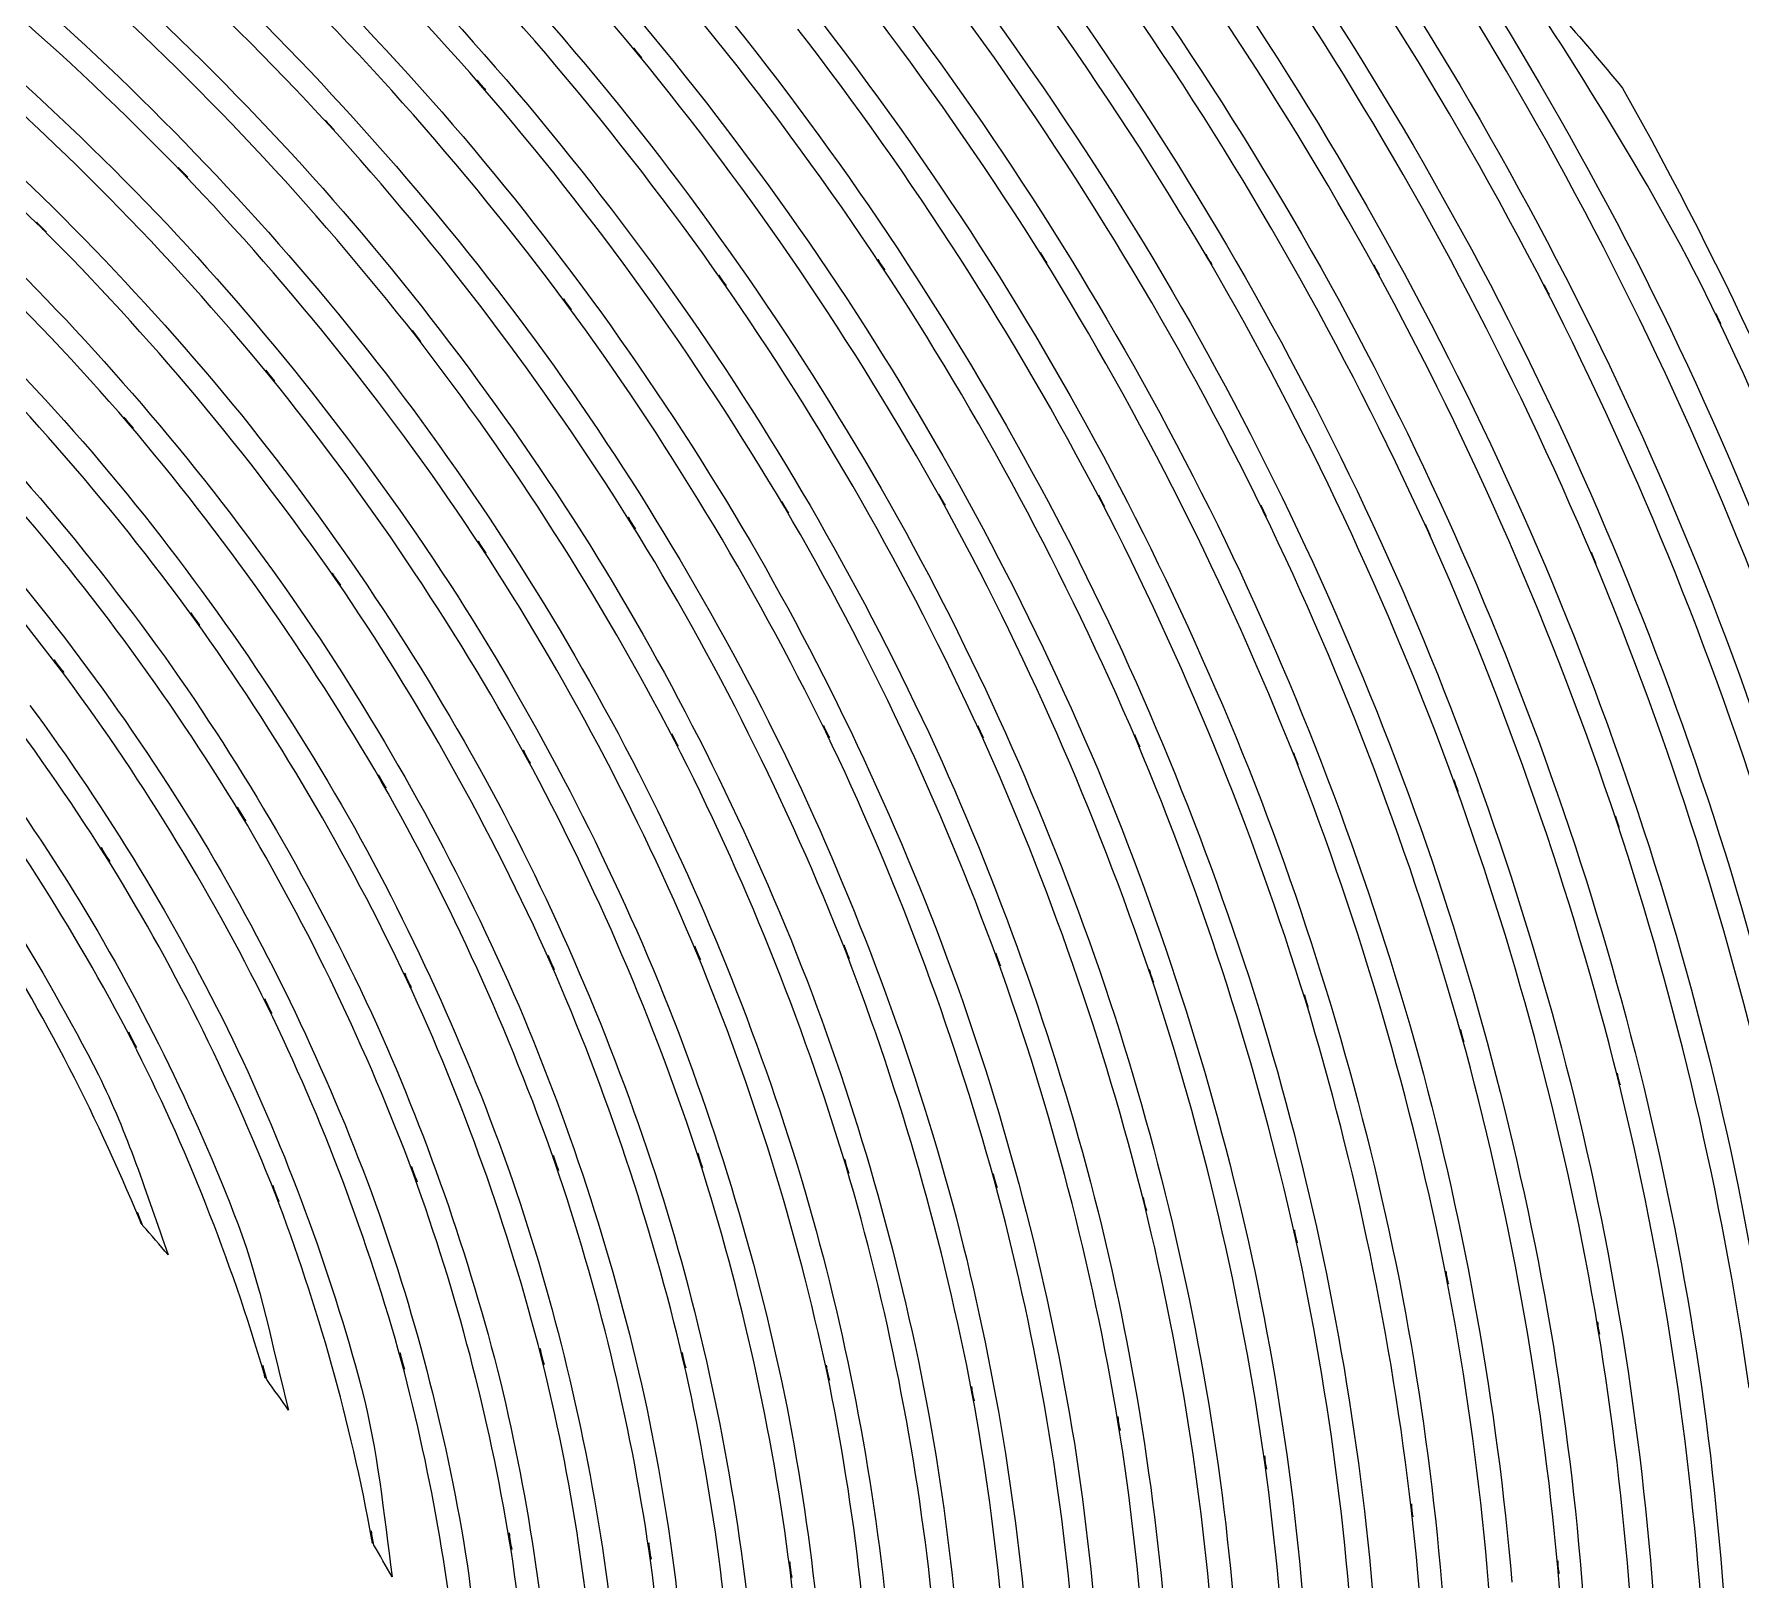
# Model space of a CAD drawing. Extents: x 1 to 1501, y -1248 to 252.
# Drawn here: x 996 to 1318.7, y -326.9 to -34.7 of the extents above; entities that cross this region are included whole.
import ezdxf

# ---------------------------------------------------------------- set-up
doc = ezdxf.new("R2010")
doc.units = 0
doc.layers.add('Ebene_1', color=7, linetype='CONTINUOUS')

msp = doc.modelspace()

# ---------------------------------------------------------------- linework, layer by layer
at = {"layer": 'Ebene_1', "color": 7}
for p, q in [((1110.8966, -39.18675), (1109.4076, -37.37974)), ((1110.0706, -38.35304), (1110.0706, -38.35304)), ((1081.3836, -45.25526), (1079.7938, -43.42889)), ((1080.4998, -44.40999), (1080.4996, -44.40996)), ((1052.7507, -52.81285), (1051.0601, -50.9671)), ((1051.8161, -51.9636), (1051.8167, -51.96365)), ((1025.0606, -61.79342), (1023.2653, -59.9244)), ((1024.0873, -60.95197), (1024.0876, -60.95202)), ((998.37888, -72.14298), (996.47109, -70.25459)), ((997.33609, -71.28603), (997.33579, -71.28598)), ((1156.8585, -79.28946), (1155.5672, -77.33898)), ((1187.4874, -77.94391), (1186.2893, -76.0206)), ((1186.8013, -77.04041), (1186.8015, -77.04041)), ((1218.6869, -78.25022), (1217.5701, -76.3502)), ((1218.0351, -77.3351), (1218.0359, -77.33512)), ((1126.8765, -82.24425), (1125.4845, -80.26276)), ((1156.1212, -78.37045), (1156.1215, -78.37046)), ((1250.3714, -80.24337), (1249.3438, -78.37048)), ((1249.7748, -79.35538), (1249.7744, -79.35537)), ((1126.0775, -81.30197), (1126.0775, -81.30195)), ((1282.4672, -83.95431), (1281.5252, -82.11245)), ((1281.9172, -83.08185), (1281.9162, -83.08181)), ((1097.6074, -86.76552), (1096.1184, -84.75302)), ((1096.7664, -85.82327), (1096.7664, -85.82332)), ((1314.888, -89.41403), (1314.023, -87.5993)), ((1314.372, -88.5455), (1314.372, -88.54543)), ((1069.1308, -92.79923), (1067.537, -90.75571)), ((1068.231, -91.84145), (1068.2308, -91.84143)), ((1041.5137, -100.31025), (1039.8114, -98.22794)), ((1040.5674, -99.35247), (1040.5677, -99.35245)), ((1014.8202, -109.2288), (1013.0093, -107.11546)), ((1013.8163, -108.25936), (1013.8159, -108.2594)), ((1168.2504, -123.78555), (1167.0755, -121.66834)), ((1198.38, -123.98327), (1197.2982, -121.90096)), ((1138.6722, -125.22027), (1137.4042, -123.0643)), ((1137.9392, -124.20433), (1137.9392, -124.20433)), ((1167.5645, -122.77735), (1167.5644, -122.77735)), ((1197.7482, -122.99833), (1197.748, -122.99837)), ((1228.979, -125.84459), (1227.99, -123.80494)), ((1228.397, -124.88681), (1228.397, -124.88679)), ((1109.7176, -128.24489), (1108.3488, -126.04626)), ((1108.9308, -127.20955), (1108.9306, -127.20955)), ((1259.9766, -129.40814), (1259.0696, -127.40339)), ((1259.4346, -128.45033), (1259.4336, -128.45034)), ((1081.4694, -132.82436), (1079.9998, -130.58305)), ((1080.6358, -131.77739), (1080.6354, -131.77739)), ((1291.2806, -134.70115), (1290.4546, -132.73518)), ((1290.7766, -133.75112), (1290.7766, -133.75115)), ((1053.9925, -138.9084), (1052.4104, -136.6167)), ((1053.0924, -137.83429), (1053.0925, -137.83429)), ((1027.3568, -146.44268), (1025.6662, -144.10832)), ((1026.3952, -145.34528), (1026.3948, -145.34528)), ((1001.6323, -155.38843), (999.82528, -152.9998)), ((1000.6043, -154.26779), (1000.6047, -154.26779)), ((1117.8064, -169.3441), (1116.5772, -166.95935)), ((1146.3772, -167.73876), (1145.245, -165.40828)), ((1145.702, -166.622), (1145.7022, -166.622)), ((1175.4902, -167.75814), (1174.451, -165.47807)), ((1174.862, -166.66077), (1174.8622, -166.66077)), ((1205.0534, -169.42166), (1204.1114, -167.192)), ((1089.8444, -172.52378), (1088.5105, -170.07697)), ((1117.0812, -168.21184), (1117.0814, -168.21184)), ((1204.4874, -168.3708), (1204.4874, -168.3708)), ((1235.0011, -172.76807), (1234.1441, -170.58496)), ((1089.0655, -171.36435), (1089.0654, -171.36435)), ((1234.4771, -171.72886), (1234.4771, -171.72886)), ((1062.566, -177.23513), (1061.1274, -174.73015)), ((1061.7284, -176.04857), (1061.728, -176.04857)), ((1265.2426, -177.82065), (1264.4676, -175.68406)), ((1264.7586, -176.78533), (1264.7576, -176.78533)), ((1036.0467, -183.43938), (1034.4995, -180.87237)), ((1035.1475, -182.22179), (1035.1467, -182.22179)), ((1295.6935, -184.60654), (1294.9995, -182.5165)), ((1295.2515, -183.5906), (1295.2515, -183.5906)), ((1010.353, -191.08612), (1008.7011, -188.45318)), ((1009.4071, -189.86076), (1009.407, -189.86076)), ((1094.3626, -211.5291), (1093.1955, -208.89231)), ((1121.9864, -209.6911), (1120.9162, -207.12408)), ((1121.3272, -208.45023), (1121.3274, -208.45023)), ((1150.1226, -209.45459), (1149.1526, -206.95739)), ((1149.5246, -208.26802), (1149.5256, -208.26802)), ((1178.7092, -210.85053), (1177.8292, -208.41534)), ((1178.1592, -209.67947), (1178.1582, -209.67947)), ((1067.3431, -214.92593), (1066.0752, -212.21932)), ((1093.6525, -210.2611), (1093.6526, -210.2611)), ((1207.6593, -213.90612), (1206.8643, -211.5291)), ((1207.1513, -212.75056), (1207.1513, -212.75056)), ((1066.5752, -213.61917), (1066.5751, -213.61917)), ((1040.9942, -219.85054), (1039.6215, -217.05863)), ((1040.1725, -218.51275), (1040.1722, -218.51275)), ((1236.8924, -218.6601), (1236.1824, -216.3374)), ((1236.4304, -217.5356), (1236.4314, -217.5356)), ((1015.3828, -226.24869), (1013.9132, -223.37922)), ((1014.5142, -224.89538), (1014.5138, -224.89538)), ((1266.3203, -225.11253), (1265.6963, -222.85185)), ((1265.9093, -224.02291), (1265.9093, -224.02291)), ((1295.8677, -233.29824), (1295.3207, -231.09187)), ((1295.4947, -232.22414), (1295.4957, -232.22414)), ((1095.1724, -249.51849), (1094.1954, -246.68779)), ((1094.5484, -248.14967), (1094.5484, -248.14967)), ((1122.4016, -248.96009), (1121.5176, -246.21861)), ((1121.8276, -247.63007), (1121.8276, -247.63007)), ((1150.0643, -250.02259), (1149.2653, -247.35475)), ((1068.4553, -251.65896), (1067.3812, -248.73907)), ((1067.7732, -250.23971), (1067.7733, -250.23971)), ((1149.5373, -248.71193), (1149.5373, -248.71193)), ((1178.0768, -252.73306), (1177.3668, -250.13891)), ((1177.5998, -251.46507), (1177.5998, -251.46507)), ((1042.3206, -255.34661), (1041.1534, -252.34142)), ((1041.5834, -253.88083), (1041.5836, -253.88083)), ((1206.3598, -257.10318), (1205.7358, -254.59045)), ((1016.6039, -259.94938), (1015.5841, -257.44442)), ((1205.9298, -255.86232), (1205.9298, -255.86232)), ((1234.8302, -263.17171), (1234.2872, -260.7249)), ((1234.4422, -261.96576), (1234.4422, -261.96576)), ((1263.4039, -270.95029), (1262.9429, -268.5694)), ((1263.0669, -269.78699), (1263.0669, -269.78699)), ((1291.9976, -280.44277), (1291.6096, -278.1317)), ((1291.6996, -279.29887), (1291.6956, -279.29887)), ((1092.4394, -286.15844), (1091.6794, -283.1455)), ((1119.2373, -286.8254), (1118.5623, -283.90939)), ((1040.017, -289.03953), (1039.257, -286.39109)), ((1066.0593, -287.09685), (1065.2183, -283.98306)), ((1065.4893, -285.59229), (1065.4893, -285.59229)), ((1091.9164, -284.68881), (1091.9154, -284.68881)), ((1118.7643, -285.40617), (1118.7643, -285.40617)), ((1146.3765, -289.11709), (1145.7835, -286.29803)), ((1145.9465, -287.72888), (1145.9465, -287.72888)), ((1173.7727, -293.06457), (1173.2607, -290.33083)), ((1173.3887, -291.72291), (1173.3887, -291.72291)), ((1201.3501, -298.68326), (1200.9161, -296.03482)), ((1201.0061, -297.37261), (1201.0091, -297.37261)), ((1229.0208, -305.99657), (1228.6598, -303.42567)), ((1228.7198, -304.70917), (1228.7188, -304.70917)), ((1256.7038, -315.00427), (1256.4208, -312.51487)), ((1256.4508, -313.77117), (1256.4478, -313.77117)), ((1060.2429, -320.30508), (1059.7699, -317.65278)), ((1086.3588, -321.15818), (1085.8428, -317.97848)), ((1085.9438, -319.57998), (1085.9438, -319.57998)), ((1112.6876, -322.98458), (1112.2456, -319.90958)), ((1112.3156, -321.46058), (1112.3196, -321.46058)), ((1139.2695, -326.44728), (1138.9015, -323.47308)), ((1138.9415, -324.97378), (1138.9435, -324.97378)), ((1284.0956, -324.53558), (1284.0916, -324.53558)), ((1284.3046, -325.72218), (1284.0956, -323.31028))]:
    msp.add_line(p, q, dxfattribs=at)
for points in [[(1154.9931, 58.09585), (1182.4454, 28.92291), (1207.2483, -2.63198), (1229.1104, -36.19707)], [(1190.2951, 58.52239), (1216.7619, 28.38564), (1240.8359, -3.78207), (1261.7524, -38.01183)], [(1122.704, 53.07427), (1150.0647, 25.6155), (1174.9217, -4.22429), (1196.9918, -36.09238)], [(1091.2562, 46.5094), (1118.4353, 20.72937), (1143.2573, -7.42265), (1165.4434, -37.60855)], [(1110.0706, -38.35294), (1087.4947, -11.07536), (1062.5304, 14.13133), (1035.4686, 36.96659)], [(1060.7392, 38.43613), (1087.6608, 14.27899), (1112.3688, -12.22985), (1134.5811, -40.7766)], [(1345.3539, -40.14137), (1325.93392, -14.92943), (1304.92889, 9.02086), (1282.4662, 31.56424)], [(1080.4996, -44.40916), (1058.0624, -18.72082), (1033.3764, 4.90949), (1006.7275, 26.19906)], [(1031.1954, 28.932), (1057.7862, 6.35193), (1082.3029, -18.56197), (1104.4558, -45.50733)], [(1281.9162, -83.07801), (1263.3572, -46.99827), (1241.629, -12.63946), (1216.9889, 19.59454)], [(1002.7064, 18.04743), (1028.895, -3.0194), (1053.1368, -26.39118), (1075.1562, -51.78525)], [(1249.7744, -79.35759), (1230.8146, -44.95811), (1208.8375, -12.31307), (1184.0949, 18.19253)], [(1051.8167, -51.96361), (1029.5818, -27.79924), (1005.2295, -5.67303), (979.04108, 14.14263)], [(1218.0359, -77.33447), (1198.7735, -44.60047), (1176.6366, -13.64908), (1151.8832, 15.15922)], [(1186.8016, -77.04108), (1167.328, -45.9461), (1145.1239, -16.65353), (1120.4473, 10.49694)], [(1178.2474, 11.22664), (1202.5873, -18.9404), (1224.1883, -51.21413), (1242.8063, -85.21063)], [(1210.8893, 12.84357), (1235.1414, -19.03676), (1256.5037, -53.0094), (1274.7387, -88.67343)], [(1146.28, 7.9888), (1170.6179, -20.49376), (1192.3695, -51.09095), (1211.2771, -83.43466)], [(1246.0208, 9.6019), (1269.2005, -23.1402), (1289.7854, -57.65637), (1307.0123, -93.88881)], [(975.3418, 5.82505), (1001.0478, -13.77501), (1024.9391, -35.64298), (1046.7331, -59.51343)], [(1156.1214, -78.36916), (1136.5188, -48.88137), (1114.3263, -21.19992), (1089.7981, 4.33734)], [(1024.0899, -60.95202), (1002.1479, -38.27398), (978.21387, -17.61165), (952.57457, 0.78022)], [(1115.0883, 3.14948), (1139.3442, -23.6944), (1161.1543, -52.64984), (1180.2638, -83.37263)], [(1084.7185, -3.21764), (1108.8006, -28.45495), (1130.577, -55.79297), (1149.7932, -84.90818)], [(1126.0775, -81.30225), (1106.4461, -53.40324), (1084.3602, -27.31392), (1060.0761, -3.35364)], [(949.15221, -7.64979), (974.29635, -25.83706), (997.75068, -46.25144), (1019.2367, -68.64142)], [(1096.7654, -85.82302), (1077.1835, -59.47342), (1055.2862, -34.93224), (1031.3224, -12.49267)], [(1055.2407, -11.06212), (1079.0853, -34.74975), (1100.7557, -60.52777), (1120.0013, -88.08399)], [(997.33819, -71.28498), (975.76008, -50.04423), (952.32367, -30.7903), (927.29242, -13.75996)], [(1272.1445, -17.25862), (1280.45293, -26.26623), (1288.52634, -35.48781), (1296.3566, -44.91406)], [(1314.372, -88.54543), (1302.4317, -63.58066), (1287.2497, -40.42803), (1272.1445, -17.25862)], [(1026.7749, -20.37237), (1050.2808, -42.54485), (1071.7459, -66.78553), (1090.9189, -92.79534)], [(1068.2359, -91.84143), (1048.7881, -67.00126), (1027.1538, -43.96229), (1003.5839, -22.99367)], [(999.29408, -31.01654), (1022.4019, -51.73618), (1043.5953, -74.49648), (1062.6276, -99.01507)], [(1228.3968, -124.88149), (1212.2791, -91.91504), (1193.2595, -60.45293), (1171.5505, -30.86776)], [(1259.4336, -128.45154), (1243.7022, -93.88617), (1224.924, -60.79189), (1203.3202, -29.55586)], [(1290.7766, -133.74605), (1275.5192, -97.55834), (1257.0778, -62.79804), (1235.6637, -29.87921)], [(1322.3523, -140.82139), (1307.665, -103.00178), (1289.6487, -66.56271), (1268.5151, -31.93299)], [(1040.5642, -99.35245), (1021.3257, -75.97195), (1000.0284, -54.37386), (976.91651, -34.81665)], [(1197.748, -123.00357), (1181.3381, -91.63004), (1162.1622, -61.78195), (1140.4403, -33.82141)], [(1109.4076, -37.37974), (1109.6576, -37.68334), (1109.8206, -38.04904), (1110.0706, -38.35304)], [(1167.5644, -122.77725), (1150.955, -92.97668), (1131.7149, -64.72217), (1110.0706, -38.35294)], [(1110.0706, -38.35304), (1110.3206, -38.65505), (1110.6476, -38.88425), (1110.8966, -39.18675)], [(1165.4434, -37.60855), (1186.7622, -66.84105), (1205.4236, -97.91676), (1221.2194, -130.46672)], [(1196.9918, -36.09238), (1218.2107, -66.95534), (1236.6387, -99.64604), (1252.0583, -133.77827)], [(1229.1104, -36.19707), (1250.1611, -68.74174), (1268.2735, -103.09249), (1283.2346, -138.85023)], [(1261.7524, -38.01183), (1282.53, -72.24185), (1300.2199, -108.25383), (1314.6241, -145.61673)], [(1134.5811, -40.7766), (1155.9011, -68.40006), (1174.7094, -97.87672), (1190.7798, -128.84975)], [(972.91829, -42.98298), (995.55689, -62.30724), (1016.3991, -83.63488), (1035.2088, -106.70446)], [(1079.7938, -43.42889), (1080.0588, -43.73349), (1080.2358, -44.10479), (1080.4998, -44.40999)], [(1137.9392, -124.20353), (1121.2151, -95.94354), (1101.9939, -69.23611), (1080.4996, -44.40916)], [(1080.4996, -44.40996), (1080.7686, -44.71766), (1081.1156, -44.94696), (1081.3836, -45.25526)], [(1296.3566, -44.91406), (1315.9823, -79.8922), (1332.8373, -116.35894), (1346.1804, -154.18636)], [(1013.8113, -108.2594), (994.86779, -86.30148), (973.98705, -66.10162), (951.40827, -47.90372)], [(1104.4558, -45.50733), (1125.6924, -71.55676), (1144.5472, -99.45765), (1160.8057, -128.87302)], [(1051.0601, -50.9671), (1051.3421, -51.2753), (1051.5351, -51.6549), (1051.8161, -51.9636)], [(1108.9306, -127.20951), (1092.1825, -100.46719), (1073.0727, -75.28374), (1051.8167, -51.96361)], [(1051.8167, -51.96365), (1052.1027, -52.27405), (1052.4667, -52.50185), (1052.7507, -52.81285)], [(1075.1562, -51.78525), (1096.2185, -76.29367), (1115.0324, -102.63904), (1131.3821, -130.51326)], [(947.69807, -56.20966), (969.79848, -74.191), (990.2176, -94.13483), (1008.7206, -115.79759)], [(1023.2653, -59.9244), (1023.5703, -60.2411), (1023.7833, -60.6345), (1024.0873, -60.95197)], [(1024.0876, -60.95202), (1024.3866, -61.26092), (1024.7626, -61.48392), (1025.0606, -61.79342)], [(1080.6377, -131.77739), (1063.9503, -106.51923), (1045.0275, -82.81522), (1024.0899, -60.95202)], [(1046.7331, -59.51343), (1067.5476, -82.53377), (1086.2448, -107.38043), (1102.6061, -133.75111)], [(996.47109, -70.25459), (996.79109, -70.57089), (997.01709, -70.96889), (997.33609, -71.28603)], [(1019.2367, -68.64142), (1039.7376, -90.23158), (1058.2419, -113.62651), (1074.5397, -138.54389)], [(997.33579, -71.28598), (997.65679, -71.60228), (998.05878, -71.82568), (998.37888, -72.14298)], [(1053.0949, -137.83329), (1036.5493, -114.01845), (1017.892, -91.74167), (997.33819, -71.28498)], [(1155.5672, -77.33898), (1155.7832, -77.66518), (1155.9062, -78.04388), (1156.1212, -78.37045)], [(1186.2893, -76.0206), (1186.4913, -76.344), (1186.6003, -76.7166), (1186.8013, -77.04041)], [(1186.8015, -77.04041), (1187.0025, -77.36161), (1187.2874, -77.62231), (1187.4874, -77.94391)], [(1234.4772, -171.72954), (1221.4361, -138.80921), (1205.4823, -107.12073), (1186.8016, -77.04108)], [(1217.5701, -76.3502), (1217.7541, -76.6641), (1217.8521, -77.0209), (1218.0351, -77.3351)], [(1264.7576, -176.78468), (1252.1704, -142.30941), (1236.5376, -109.02947), (1218.0359, -77.33447)], [(1218.0359, -77.33512), (1218.2259, -77.65852), (1218.4979, -77.92652), (1218.6869, -78.25022)], [(992.77569, -79.16148), (1012.8768, -99.35667), (1031.1008, -121.32962), (1047.2411, -144.81018)], [(1125.4845, -80.26276), (1125.7135, -80.59016), (1125.8495, -80.97416), (1126.0775, -81.30197)], [(1204.4873, -168.3695), (1191.0822, -136.98469), (1174.9002, -106.86523), (1156.1214, -78.36916)], [(1156.1215, -78.37046), (1156.3395, -78.69806), (1156.6415, -78.96136), (1156.8585, -79.28946)], [(1249.3438, -78.37048), (1249.5168, -78.68518), (1249.6018, -79.04038), (1249.7748, -79.35538)], [(1249.7744, -79.35537), (1249.9464, -79.66837), (1250.1994, -79.93007), (1250.3714, -80.24337)], [(1295.2515, -183.59283), (1283.2138, -147.56606), (1267.9969, -112.68387), (1249.7744, -79.35759)], [(1026.3943, -145.34528), (1010.0713, -122.93198), (991.7556, -102.0455), (971.66136, -82.94221)], [(1126.0775, -81.30195), (1126.3145, -81.63935), (1126.6395, -81.90625), (1126.8765, -82.24425)], [(1174.8622, -166.66107), (1161.1832, -136.8077), (1144.8609, -108.23852), (1126.0775, -81.30225)], [(1180.2638, -83.37263), (1198.5678, -113.05885), (1214.1803, -144.32013), (1226.9196, -176.78533)], [(1211.2771, -83.43466), (1229.4187, -114.72602), (1244.727, -147.57091), (1257.0294, -181.58199)], [(1281.5252, -82.11245), (1281.6842, -82.42325), (1281.7582, -82.77085), (1281.9172, -83.08185)], [(1325.8732, -192.15253), (1314.4826, -154.56127), (1299.7754, -118.06013), (1281.9162, -83.07801)], [(1281.9162, -83.08181), (1282.0742, -83.38821), (1282.3102, -83.64761), (1282.4672, -83.95431)], [(1096.1184, -84.75302), (1096.3674, -85.08903), (1096.5184, -85.48673), (1096.7664, -85.82327)], [(1145.7012, -166.6217), (1131.8417, -138.27746), (1115.4654, -111.23754), (1096.7654, -85.82302)], [(1096.7664, -85.82332), (1097.0184, -86.16202), (1097.3564, -86.42632), (1097.6074, -86.76552)], [(1149.7932, -84.90818), (1168.1858, -113.02966), (1184.02, -142.74174), (1197.1121, -173.69095)], [(1242.8063, -85.21063), (1260.6896, -118.13006), (1275.6018, -152.57702), (1287.3721, -188.14297)], [(1120.0013, -88.08399), (1138.3839, -114.65946), (1154.3419, -142.8276), (1167.6885, -172.25623)], [(1274.7387, -88.67343), (1292.2747, -123.24074), (1306.6969, -159.30296), (1317.8387, -196.42569)], [(1314.023, -87.5993), (1314.168, -87.9034), (1314.228, -88.2412), (1314.372, -88.5455)], [(1356.5337, -202.47089), (1345.8807, -163.32093), (1331.7732, -125.19889), (1314.372, -88.54543)], [(1314.372, -88.54543), (1314.518, -88.84983), (1314.743, -89.10943), (1314.888, -89.41403)], [(967.39653, -90.98835), (987.01841, -109.83812), (1004.8825, -130.43325), (1020.7839, -152.51509)], [(1067.537, -90.75571), (1067.802, -91.09531), (1067.967, -91.50121), (1068.231, -91.84145)], [(1068.2308, -91.84143), (1068.5018, -92.18703), (1068.8608, -92.45293), (1069.1308, -92.79923)], [(1117.0865, -168.21184), (1103.1287, -141.34032), (1086.7824, -115.7777), (1068.2359, -91.84143)], [(1090.9189, -92.79534), (1109.2081, -117.85722), (1125.2011, -144.51328), (1138.7147, -172.44235)], [(1000.6005, -154.2678), (984.57934, -133.21487), (966.68283, -113.66506), (947.11997, -95.85867)], [(1307.0123, -93.88881), (1324.1012, -130.11118), (1337.933, -167.77972), (1348.3519, -206.44938)], [(1039.8114, -98.22794), (1040.0984, -98.57824), (1040.2814, -99.00134), (1040.5674, -99.35247)], [(1089.0619, -171.36435), (1075.0982, -145.94721), (1058.8658, -121.84714), (1040.5642, -99.35245)], [(1040.5677, -99.35245), (1040.8537, -99.69965), (1041.2287, -99.96215), (1041.5137, -100.31025)], [(1062.6276, -99.01507), (1080.7572, -122.62302), (1096.7149, -147.82215), (1110.3149, -174.29974)], [(1013.0093, -107.11546), (1013.3133, -107.47036), (1013.5123, -107.90356), (1013.8163, -108.25936)], [(1061.7234, -176.04857), (1047.8328, -152.05124), (1031.801, -129.36116), (1013.8113, -108.2594)], [(1013.8159, -108.2594), (1014.1199, -108.6125), (1014.5169, -108.8749), (1014.8202, -109.2288)], [(1035.2088, -106.70446), (1053.0846, -128.88872), (1068.9127, -152.63847), (1082.5082, -177.67332)], [(1008.7206, -115.79759), (1026.2709, -136.60033), (1041.8877, -158.95618), (1055.3958, -182.58629)], [(1035.1354, -182.22079), (1021.3992, -159.60117), (1005.639, -138.27801), (988.03756, -118.5187)], [(1167.0755, -121.66834), (1167.2715, -122.02234), (1167.3685, -122.42294), (1167.5645, -122.77735)], [(1197.2982, -121.90096), (1197.4812, -122.25236), (1197.5662, -122.64656), (1197.7482, -122.99833)], [(1137.4042, -123.0643), (1137.6172, -123.4268), (1137.7272, -123.8413), (1137.9392, -124.20433)], [(1178.1582, -209.67867), (1167.3368, -180.03974), (1153.8814, -151.43393), (1137.9392, -124.20353)], [(1137.9392, -124.20433), (1138.1522, -124.56443), (1138.4602, -124.85973), (1138.6722, -125.22027)], [(1207.1513, -212.75046), (1196.6691, -181.6374), (1183.4233, -151.5239), (1167.5644, -122.77725)], [(1167.5644, -122.77735), (1167.7624, -123.13315), (1168.0534, -123.42925), (1168.2504, -123.78555)], [(1197.748, -122.99837), (1197.929, -123.34477), (1198.199, -123.63657), (1198.38, -123.98327)], [(1236.4314, -217.5408), (1226.3797, -184.93703), (1213.4369, -153.29887), (1197.748, -123.00357)], [(1227.99, -123.80494), (1228.159, -124.15214), (1228.229, -124.53934), (1228.397, -124.88681)], [(1265.9091, -224.01761), (1256.382, -189.91969), (1243.8274, -156.74415), (1228.3968, -124.88149)], [(1228.397, -124.88679), (1228.561, -125.22309), (1228.815, -125.50799), (1228.979, -125.84459)], [(983.22506, -126.24011), (1000.3775, -145.71657), (1015.7136, -166.71354), (1029.0511, -188.97666)], [(1108.3488, -126.04626), (1108.5788, -126.41506), (1108.7018, -126.84016), (1108.9308, -127.20955)], [(1149.5256, -208.26798), (1138.4537, -180.08376), (1124.8729, -152.95604), (1108.9306, -127.20951)], [(1108.9306, -127.20955), (1109.1616, -127.57775), (1109.4876, -127.87615), (1109.7176, -128.24489)], [(1160.8057, -128.87302), (1176.3098, -157.22655), (1189.2342, -186.91155), (1199.4309, -217.57437)], [(1190.7798, -128.84975), (1206.1279, -158.73549), (1218.7597, -189.93647), (1228.5443, -222.07633)], [(1259.0696, -127.40339), (1259.2226, -127.74069), (1259.2816, -128.11279), (1259.4346, -128.45033)], [(1259.4336, -128.45034), (1259.5856, -128.78504), (1259.8246, -129.07324), (1259.9766, -129.40814)], [(1295.4957, -232.22534), (1286.5825, -196.62977), (1274.5166, -161.90323), (1259.4336, -128.45154)], [(1009.4123, -189.86076), (995.90709, -168.57329), (980.49301, -148.56155), (963.34192, -130.08284)], [(1079.9998, -130.58305), (1080.2478, -130.96085), (1080.3888, -131.39896), (1080.6358, -131.77739)], [(1080.6354, -131.77739), (1080.8814, -132.15039), (1081.2234, -132.45069), (1081.4694, -132.82436)], [(1121.3297, -208.45023), (1110.0986, -181.71962), (1096.4834, -156.05696), (1080.6377, -131.77739)], [(1131.3821, -130.51326), (1146.9626, -157.36428), (1160.0896, -185.55765), (1170.6123, -214.76307)], [(1221.2194, -130.46672), (1236.3273, -161.91107), (1248.5873, -194.6406), (1257.867, -228.26894)], [(1102.6061, -133.75111), (1118.1667, -159.12388), (1131.3982, -185.84727), (1142.1542, -213.59977)], [(1252.0583, -133.77827), (1266.8328, -166.79947), (1278.6285, -201.07311), (1287.31, -236.19487)], [(1290.4546, -132.73518), (1290.5926, -133.06338), (1290.6396, -133.42268), (1290.7766, -133.75112)], [(1325.1054, -242.15753), (1316.9014, -205.07194), (1305.4157, -168.79256), (1290.7766, -133.74605)], [(1290.7766, -133.75115), (1290.9166, -134.08215), (1291.1416, -134.36995), (1291.2806, -134.70115)], [(958.79589, -137.98162), (975.48028, -156.18836), (990.456, -175.88406), (1003.5478, -196.82116)], [(1052.4104, -136.6167), (1052.6754, -137.0004), (1052.8294, -137.4498), (1053.0924, -137.83429)], [(1053.0925, -137.83429), (1053.3595, -138.21859), (1053.7265, -138.52329), (1053.9925, -138.9084)], [(1093.655, -210.2601), (1082.3484, -184.93976), (1068.7793, -160.70034), (1053.0949, -137.83329)], [(1074.5397, -138.54389), (1089.9941, -162.46948), (1103.2499, -187.73949), (1114.1499, -214.05345)], [(1283.2346, -138.85023), (1297.5803, -173.46064), (1308.8102, -209.27405), (1316.7956, -245.87737)], [(1025.6662, -144.10832), (1025.9472, -144.49692), (1026.1152, -144.95582), (1026.3952, -145.34528)], [(1047.2411, -144.81018), (1062.5217, -167.33432), (1075.7165, -191.19957), (1086.6806, -216.11249)], [(1066.5745, -213.61917), (1055.2771, -189.68933), (1041.8341, -166.83566), (1026.3943, -145.34528)], [(1026.3948, -145.34528), (1026.6818, -145.73928), (1027.0708, -146.04768), (1027.3568, -146.44268)], [(1314.6241, -145.61673), (1328.4553, -181.8332), (1339.0317, -219.20811), (1346.2347, -257.30094)], [(999.82528, -152.9998), (1000.1253, -153.3966), (1000.3063, -153.87), (1000.6043, -154.26779)], [(1040.1679, -218.51276), (1028.9621, -195.9341), (1015.7229, -174.43405), (1000.6005, -154.2678)], [(1000.6047, -154.26779), (1000.9127, -154.67199), (1001.3257, -154.98309), (1001.6323, -155.38843)], [(1020.7839, -152.51509), (1035.8101, -173.68204), (1048.8643, -196.17377), (1059.8047, -219.71094)], [(1014.5124, -224.89548), (1003.4823, -203.63625), (990.5285, -183.43449), (975.79797, -164.54756)], [(995.24579, -161.61982), (1009.944, -181.47449), (1022.7797, -202.63668), (1033.615, -224.83721)], [(1116.5772, -166.95935), (1116.7842, -167.36015), (1116.8752, -167.81045), (1117.0812, -168.21184)], [(1145.245, -165.40828), (1145.434, -165.79798), (1145.514, -166.23178), (1145.702, -166.622)], [(1177.5988, -251.46477), (1169.535, -222.28336), (1158.8637, -193.88784), (1145.7012, -166.6217)], [(1145.7022, -166.622), (1145.8932, -167.0135), (1146.1862, -167.3468), (1146.3772, -167.73876)], [(1174.451, -165.47807), (1174.624, -165.85867), (1174.69, -166.27977), (1174.862, -166.66077)], [(1174.8622, -166.66077), (1175.0382, -167.04477), (1175.3152, -167.37377), (1175.4902, -167.75814)], [(1205.9298, -255.86262), (1198.2657, -225.25614), (1187.8701, -195.40484), (1174.8622, -166.66107)], [(1204.1114, -167.192), (1204.2734, -167.5724), (1204.3274, -167.9901), (1204.4874, -168.3708)], [(1088.5105, -170.07697), (1088.7345, -170.48807), (1088.8415, -170.95267), (1089.0655, -171.36435)], [(1117.0814, -168.21184), (1117.2884, -168.61034), (1117.6004, -168.94494), (1117.8064, -169.3441)], [(1149.5424, -248.71193), (1141.1674, -220.9558), (1130.3075, -194.01444), (1117.0865, -168.21184)], [(1234.4421, -261.96446), (1227.2718, -229.93242), (1217.2488, -198.61023), (1204.4873, -168.3695)], [(1204.4874, -168.3708), (1204.6434, -168.7375), (1204.8974, -169.0547), (1205.0534, -169.42166)], [(1234.1441, -170.58496), (1234.2901, -170.95526), (1234.3321, -171.35826), (1234.4771, -171.72886)], [(970.70415, -172.08948), (984.99422, -190.67643), (997.53109, -210.53538), (1008.1777, -231.42148)], [(1121.8241, -247.63007), (1113.2288, -221.26792), (1102.2682, -195.74441), (1089.0619, -171.36435)], [(1089.0654, -171.36435), (1089.2904, -171.77335), (1089.6214, -172.11405), (1089.8444, -172.52378)], [(1138.7147, -172.44235), (1151.5451, -199.30939), (1161.9151, -227.27861), (1169.7166, -256.01355)], [(1167.6885, -172.25623), (1180.3737, -200.5897), (1190.4804, -230.00509), (1197.8953, -260.151)], [(1197.1121, -173.69095), (1209.5724, -203.51478), (1219.3264, -234.39694), (1226.2643, -265.96749)], [(1234.4771, -171.72886), (1234.6201, -172.09016), (1234.8581, -172.40646), (1235.0011, -172.76807)], [(1263.067, -269.78766), (1256.4804, -236.31154), (1246.9122, -203.49744), (1234.4772, -171.72954)], [(1061.1274, -174.73015), (1061.3684, -175.14985), (1061.4884, -175.62805), (1061.7284, -176.04857)], [(1094.5438, -248.14967), (1085.8103, -223.17082), (1074.831, -199.03759), (1061.7234, -176.04857)], [(1061.728, -176.04857), (1061.971, -176.46837), (1062.324, -176.81447), (1062.566, -177.23513)], [(1110.3149, -174.29974), (1123.1838, -199.71025), (1133.7249, -226.22952), (1141.8168, -253.53961)], [(1226.9196, -176.78533), (1239.0658, -208.1193), (1248.3715, -240.47617), (1254.7455, -273.47075)], [(1264.4676, -175.68406), (1264.5976, -176.04166), (1264.6296, -176.42746), (1264.7586, -176.78533)], [(1291.6956, -279.29822), (1285.7851, -244.39193), (1276.7739, -210.08446), (1264.7576, -176.78468)], [(1264.7576, -176.78533), (1264.8886, -177.14403), (1265.1116, -177.46173), (1265.2426, -177.82065)], [(1082.5082, -177.67332), (1095.351, -201.67442), (1105.9812, -226.79057), (1114.2817, -252.71753)], [(1034.4995, -180.87237), (1034.7575, -181.30067), (1034.8905, -181.79257), (1035.1475, -182.22179)], [(1067.762, -250.23871), (1058.9798, -226.61793), (1048.063, -203.85306), (1035.1354, -182.22079)], [(1035.1467, -182.22179), (1035.4097, -182.65399), (1035.7857, -183.00619), (1036.0467, -183.43938)], [(1055.3958, -182.58629), (1068.1264, -205.20916), (1078.7628, -228.94797), (1087.1847, -253.50471)], [(1257.0294, -181.58199), (1268.7715, -214.44359), (1277.549, -248.28781), (1283.2617, -282.7112)], [(1294.9995, -182.5165), (1295.1155, -182.8662), (1295.1365, -183.2407), (1295.2515, -183.5906)], [(1295.2515, -183.5906), (1295.3685, -183.9416), (1295.5765, -184.2554), (1295.6935, -184.60654)], [(1320.27, -290.58894), (1315.1268, -254.25032), (1306.7577, -218.44212), (1295.2515, -183.59283)], [(1008.7011, -188.45318), (1008.9811, -188.89838), (1009.1281, -189.41438), (1009.4071, -189.86076)], [(1009.407, -189.86076), (1009.684, -190.29746), (1010.078, -190.64836), (1010.353, -191.08612)], [(1041.5889, -253.88083), (1032.8429, -231.59745), (1022.0774, -210.17145), (1009.4123, -189.86076)], [(1029.0511, -188.97666), (1041.5871, -210.25047), (1052.1377, -232.62715), (1060.5919, -255.82743)], [(1287.3721, -188.14297), (1298.6119, -222.52532), (1306.7566, -257.84426), (1311.7158, -293.67722)], [(1003.5478, -196.82116), (1015.8119, -216.79273), (1026.2042, -237.85328), (1034.6077, -259.73222)], [(1317.8387, -196.42569), (1328.4842, -232.33743), (1335.9075, -269.12498), (1340.0227, -306.35327)], [(1016.0531, -259.03436), (1007.4198, -238.04123), (996.87669, -217.8953), (984.53551, -198.84927)], [(1093.1955, -208.89231), (1093.3905, -209.33321), (1093.4595, -209.81961), (1093.6525, -210.2611)], [(1120.9162, -207.12408), (1121.0942, -207.55218), (1121.1502, -208.02158), (1121.3272, -208.45023)], [(1121.3274, -208.45023), (1121.5094, -208.88294), (1121.8064, -209.25784), (1121.9864, -209.6911)], [(1145.9488, -287.72888), (1140.1531, -260.61201), (1131.9156, -234.07957), (1121.3297, -208.45023)], [(1149.1526, -206.95739), (1149.3176, -207.38149), (1149.3606, -207.84349), (1149.5246, -208.26802)], [(1173.3887, -291.72287), (1167.9626, -263.24098), (1159.9777, -235.31274), (1149.5256, -208.26798)], [(1149.5256, -208.26802), (1149.6876, -208.68103), (1149.9616, -209.04123), (1150.1226, -209.45459)], [(1177.8292, -208.41534), (1177.9782, -208.82565), (1178.0112, -209.26885), (1178.1592, -209.67947)], [(1201.0091, -297.37181), (1196.0402, -267.51249), (1188.3952, -238.16608), (1178.1582, -209.67867)], [(1178.1582, -209.67947), (1178.3062, -210.08547), (1178.5612, -210.44407), (1178.7092, -210.85053)], [(1066.0752, -212.21932), (1066.2852, -212.66912), (1066.3662, -213.16862), (1066.5752, -213.61917)], [(1093.6526, -210.2611), (1093.8506, -210.7043), (1094.1656, -211.0852), (1094.3626, -211.5291)], [(1118.7667, -285.40517), (1112.6923, -259.64458), (1104.2898, -234.49641), (1093.655, -210.2601)], [(1206.8643, -211.5291), (1206.9973, -211.9266), (1207.0193, -212.3528), (1207.1513, -212.75056)], [(1228.7188, -304.70907), (1224.2967, -273.47129), (1217.0824, -242.6951), (1207.1513, -212.75046)], [(1207.1513, -212.75056), (1207.2863, -213.15006), (1207.5253, -213.50626), (1207.6593, -213.90612)], [(1091.9149, -284.68881), (1085.6477, -260.27479), (1077.1732, -236.48782), (1066.5745, -213.61917)], [(1066.5751, -213.61917), (1066.7911, -214.07697), (1067.1281, -214.46727), (1067.3431, -214.92593)], [(1086.6806, -216.11249), (1096.973, -239.9327), (1105.0638, -264.63736), (1110.8694, -289.92752)], [(1114.1499, -214.05345), (1124.4135, -239.26534), (1132.3632, -265.35472), (1137.9082, -292.00595)], [(1142.1542, -213.59977), (1152.2992, -240.21519), (1160.0093, -267.69302), (1165.203, -295.69747)], [(1170.6123, -214.76307), (1180.553, -242.81392), (1187.942, -271.7024), (1192.6954, -301.07966)], [(1039.6215, -217.05863), (1039.8505, -217.52483), (1039.9445, -218.04573), (1040.1725, -218.51275)], [(1065.4851, -285.5923), (1059.1153, -262.50454), (1050.647, -240.05005), (1040.1679, -218.51276)], [(1040.1722, -218.51275), (1040.4052, -218.98265), (1040.7632, -219.37975), (1040.9942, -219.85054)], [(1199.4309, -217.57437), (1209.0861, -247.07836), (1216.0611, -277.38606), (1220.2849, -308.14087)], [(1236.1824, -216.3374), (1236.3014, -216.7282), (1236.3124, -217.1445), (1236.4304, -217.5356)], [(1236.4314, -217.5356), (1236.5514, -217.9236), (1236.7744, -218.2719), (1236.8924, -218.6601)], [(1256.4478, -313.77637), (1252.6638, -281.16367), (1245.964, -248.95714), (1236.4314, -217.5408)], [(1059.8047, -219.71094), (1070.0468, -242.17799), (1078.2044, -265.5343), (1084.1873, -289.48934)], [(1228.5443, -222.07633), (1237.8179, -253.03813), (1244.2946, -284.76579), (1247.8937, -316.88888)], [(1013.9132, -223.37922), (1014.1622, -223.86392), (1014.2672, -224.40963), (1014.5142, -224.89538)], [(1039.562, -288.04696), (1033.174, -266.26787), (1024.7938, -245.13038), (1014.5124, -224.89548)], [(1014.5138, -224.89538), (1014.7608, -225.37218), (1015.1368, -225.77078), (1015.3828, -226.24869)], [(1033.615, -224.83721), (1043.7263, -245.98553), (1051.8644, -268.01462), (1057.9357, -290.65653)], [(1265.6963, -222.85185), (1265.8023, -223.23495), (1265.8043, -223.63955), (1265.9093, -224.02291)], [(1284.0914, -324.53028), (1281.0402, -290.55191), (1274.9577, -256.91453), (1265.9091, -224.01761)], [(1265.9093, -224.02291), (1266.0143, -224.39752), (1266.2163, -224.73772), (1266.3203, -225.11253)], [(1257.867, -228.26894), (1266.6707, -260.70194), (1272.5429, -293.85573), (1275.4328, -327.33528)], [(1008.1777, -231.42148), (1013.6164, -242.33166), (1017.3051, -253.96216), (1021.3616, -265.44788)], [(1295.3207, -231.09187), (1295.4107, -231.46327), (1295.4007, -231.85257), (1295.4947, -232.22414)], [(1295.4957, -232.22414), (1295.5857, -232.59244), (1295.7767, -232.92974), (1295.8677, -233.29824)], [(1311.5724, -336.99179), (1309.3426, -301.66097), (1303.9648, -266.60059), (1295.4957, -232.22534)], [(1287.31, -236.19487), (1295.5479, -270.09504), (1300.741, -304.66607), (1302.8244, -339.49169)], [(1094.1954, -246.68779), (1094.3594, -247.16259), (1094.3854, -247.67429), (1094.5484, -248.14967)], [(1112.315, -321.46058), (1108.6351, -296.53368), (1102.6913, -271.99525), (1094.5438, -248.14967)], [(1094.5484, -248.14967), (1094.7144, -248.62407), (1095.0084, -249.04347), (1095.1724, -249.51849)], [(1121.5176, -246.21861), (1121.6656, -246.67811), (1121.6816, -247.17011), (1121.8276, -247.63007)], [(1138.94, -324.97378), (1135.5905, -298.72536), (1129.8648, -272.83968), (1121.8241, -247.63007)], [(1121.8276, -247.63007), (1121.9776, -248.09017), (1122.2526, -248.49957), (1122.4016, -248.96009)], [(1149.2653, -247.35475), (1149.3973, -247.79785), (1149.4053, -248.26855), (1149.5373, -248.71193)], [(1316.7956, -245.87737), (1324.3782, -281.24329), (1328.7869, -317.20988), (1329.9757, -353.3621)], [(1067.3812, -248.73907), (1067.5602, -249.22547), (1067.5962, -249.75272), (1067.7732, -250.23971)], [(1085.9325, -319.57898), (1082.01, -295.95636), (1075.9315, -272.74791), (1067.762, -250.23871)], [(1067.7733, -250.23971), (1067.9563, -250.73281), (1068.2743, -251.16511), (1068.4553, -251.65896)], [(1149.5373, -248.71193), (1149.6733, -249.16373), (1149.9293, -249.57033), (1150.0643, -250.02259)], [(1165.7393, -330.12718), (1162.8087, -302.55387), (1157.393, -275.30704), (1149.5424, -248.71193)], [(1177.3668, -250.13891), (1177.4858, -250.57271), (1177.4818, -251.03091), (1177.5998, -251.46507)], [(1192.6091, -336.97089), (1190.1906, -308.07377), (1185.1707, -279.45781), (1177.5988, -251.46477)], [(1177.5998, -251.46507), (1177.7208, -251.90117), (1177.9578, -252.29657), (1178.0768, -252.73306)], [(1041.1534, -252.34142), (1041.3464, -252.83942), (1041.3934, -253.38207), (1041.5834, -253.88083)], [(1041.5836, -253.88083), (1041.7836, -254.39103), (1042.1226, -254.83553), (1042.3206, -255.34661)], [(1059.9069, -319.32018), (1055.8276, -296.986), (1049.7028, -275.08444), (1041.5889, -253.88083)], [(1087.1847, -253.50471), (1095.0201, -276.91969), (1100.6897, -301.00136), (1104.1339, -325.45458)], [(1114.2817, -252.71753), (1122.0295, -277.49147), (1127.5012, -302.91687), (1130.6299, -328.68468)], [(1141.8168, -253.53961), (1149.388, -279.68148), (1154.5629, -306.45207), (1157.2926, -333.53179)], [(1205.7358, -254.59045), (1205.8388, -255.00766), (1205.8258, -255.44496), (1205.9298, -255.86232)], [(1015.5841, -257.44442), (1015.7921, -257.95762), (1015.8471, -258.52005), (1016.0531, -259.03426)], [(1060.5919, -255.82743), (1068.4398, -277.91937), (1074.228, -300.68186), (1077.9016, -323.83758)], [(1169.7166, -256.01355), (1177.0235, -283.54799), (1181.8186, -311.68237), (1184.0561, -340.08109)], [(1205.9298, -255.86232), (1206.0368, -256.28792), (1206.2548, -256.67732), (1206.3598, -257.10318)], [(1219.49, -345.50619), (1217.6707, -315.27857), (1213.1375, -285.27737), (1205.9298, -255.86262)], [(1016.0531, -259.03426), (1016.1551, -259.28296), (1016.2891, -259.51586), (1016.4251, -259.74776)], [(1016.1811, -259.46086), (1016.1311, -259.32016), (1016.1111, -259.17246), (1016.0531, -259.03436)], [(1016.4251, -259.74776), (1016.3451, -259.65476), (1016.2651, -259.55416), (1016.1811, -259.46086)], [(1021.3616, -265.44788), (1019.7802, -263.61078), (1018.2218, -261.75359), (1016.6039, -259.94938)], [(1034.6077, -259.73222), (1038.8608, -271.10811), (1041.1102, -283.06563), (1044.1274, -294.81725)], [(1197.8953, -260.151), (1204.8493, -289.07963), (1209.1742, -318.57448), (1210.8312, -348.2823)], [(1234.2872, -260.7249), (1234.3772, -261.1328), (1234.3572, -261.5577), (1234.4422, -261.96576)], [(1246.2844, -355.699), (1245.1531, -324.16078), (1241.1896, -292.79288), (1234.4421, -261.96446)], [(1234.4422, -261.96576), (1234.5322, -262.37866), (1234.7382, -262.75856), (1234.8302, -263.17171)], [(1226.2643, -265.96749), (1232.779, -296.31067), (1236.5492, -327.17598), (1237.5327, -358.1936)], [(1262.9429, -268.5694), (1263.0229, -268.9707), (1262.9929, -269.3855), (1263.0669, -269.78699)], [(1263.0669, -269.78699), (1263.1469, -270.18399), (1263.3269, -270.5531), (1263.4039, -270.95029)], [(1272.9085, -367.59761), (1272.5575, -334.76559), (1269.2667, -302.03097), (1263.067, -269.78766)], [(1254.7455, -273.47075), (1260.7318, -305.22607), (1263.8548, -337.45039), (1264.079, -369.76451)], [(1291.6096, -278.1317), (1291.6696, -278.5173), (1291.6296, -278.9132), (1291.6996, -279.29887)], [(1299.2764, -381.15642), (1299.7894, -347.04359), (1297.2568, -312.95887), (1291.6956, -279.29822)], [(1291.6956, -279.29887), (1291.7656, -279.68857), (1291.9326, -280.05297), (1291.9976, -280.44277)], [(1091.6794, -283.1455), (1091.8074, -283.6512), (1091.7904, -284.1826), (1091.9164, -284.68881)], [(1118.5623, -283.90939), (1118.6763, -284.40089), (1118.6523, -284.91429), (1118.7643, -285.40617)], [(1283.2617, -282.7112), (1288.6244, -315.87897), (1291.0015, -349.4582), (1290.3772, -383.05322)], [(1039.257, -286.39109), (1039.413, -286.93169), (1039.41, -287.50559), (1039.563, -288.04686)], [(1065.2183, -283.98306), (1065.3613, -284.50926), (1065.3493, -285.06551), (1065.4893, -285.59229)], [(1076.8582, -352.5672), (1075.136, -329.93928), (1071.3337, -307.52107), (1065.4851, -285.5923)], [(1065.4893, -285.59229), (1065.6323, -286.1104), (1065.9183, -286.5781), (1066.0593, -287.09685)], [(1102.7374, -355.5491), (1101.3072, -331.64628), (1097.6875, -307.92867), (1091.9149, -284.68881)], [(1091.9154, -284.68881), (1092.0454, -285.19361), (1092.3114, -285.65311), (1092.4394, -286.15844)], [(1118.7643, -285.40617), (1118.8793, -285.89257), (1119.1243, -286.33858), (1119.2373, -286.8254)], [(1128.7749, -360.178), (1127.7234, -334.99989), (1124.3756, -309.97437), (1118.7667, -285.40517)], [(1145.7835, -286.29803), (1145.8835, -286.76883), (1145.8535, -287.25783), (1145.9465, -287.72888)], [(1039.652, -288.52386), (1039.622, -288.36486), (1039.602, -288.20286), (1039.562, -288.04696)], [(1039.563, -288.04686), (1039.643, -288.32246), (1039.763, -288.58396), (1039.881, -288.84566)], [(1039.881, -288.84566), (1039.801, -288.73916), (1039.73, -288.63026), (1039.652, -288.52386)], [(1044.1274, -294.81725), (1042.779, -292.875), (1041.4028, -290.95341), (1040.017, -289.03953)], [(1084.1873, -289.48934), (1089.6833, -312.28127), (1093.0574, -335.52839), (1094.2886, -358.942)], [(1110.8694, -289.92752), (1116.2203, -314.04727), (1119.3419, -338.59889), (1120.2107, -363.28891)], [(1145.9465, -287.72888), (1146.0475, -288.20368), (1146.2775, -288.64198), (1146.3765, -289.11709)], [(1154.8829, -366.45301), (1154.2959, -339.99359), (1151.3092, -313.64617), (1145.9488, -287.72888)], [(1173.2607, -290.33083), (1173.3507, -290.78983), (1173.3007, -291.26373), (1173.3887, -291.72291)], [(1057.9357, -290.65653), (1060.9574, -302.34017), (1062.1404, -314.36117), (1063.7017, -326.31928)], [(1137.9082, -292.00595), (1143.0222, -317.44798), (1145.8023, -343.30159), (1146.2219, -369.24881)], [(1180.985, -374.37121), (1180.955, -346.64839), (1178.4155, -318.98638), (1173.3887, -291.72287)], [(1173.3887, -291.72291), (1173.4787, -292.18081), (1173.6867, -292.60641), (1173.7727, -293.06457)], [(1165.203, -295.69747), (1170.0014, -322.49428), (1172.3502, -349.6671), (1172.2331, -376.89161)], [(1200.9161, -296.03482), (1200.9861, -296.47692), (1200.9361, -296.93032), (1201.0061, -297.37261)], [(1311.7158, -293.67722), (1316.3661, -328.24748), (1317.9115, -363.1639), (1316.3458, -398.00943)], [(1207.0039, -383.98312), (1207.6169, -354.9893), (1205.612, -326.00418), (1201.0091, -297.37181)], [(1201.0091, -297.37261), (1201.0791, -297.81891), (1201.2771, -298.23681), (1201.3501, -298.68326)], [(1192.6954, -301.07966), (1197.085, -329.22518), (1198.909, -357.7073), (1198.1668, -386.18252)], [(1228.6598, -303.42567), (1228.7198, -303.85067), (1228.66, -304.28367), (1228.7198, -304.70917)], [(1232.8407, -395.27553), (1234.1894, -365.02111), (1232.8107, -334.71329), (1228.7188, -304.70907)], [(1228.7188, -304.70917), (1228.7788, -305.14617), (1228.9608, -305.55917), (1229.0208, -305.99657)], [(1220.2849, -308.14087), (1224.1781, -337.64809), (1225.3973, -367.44241), (1223.9377, -397.16793)], [(1256.4208, -312.51487), (1256.4708, -312.93187), (1256.4008, -313.35387), (1256.4508, -313.77117)], [(1256.4478, -313.77117), (1256.4978, -314.18917), (1256.6558, -314.58617), (1256.7038, -315.00427)], [(1258.4254, -408.20893), (1260.5917, -376.73481), (1259.9336, -345.13219), (1256.4478, -313.77637)], [(1059.7699, -317.65278), (1059.8699, -318.20278), (1059.8099, -318.76958), (1059.9019, -319.32018)], [(1059.9019, -319.32018), (1059.9519, -319.58118), (1060.0319, -319.83218), (1060.1149, -320.08418)], [(1059.9369, -319.77418), (1059.9169, -319.62318), (1059.9269, -319.47018), (1059.9069, -319.32018)], [(1085.8428, -317.97848), (1085.9328, -318.50748), (1085.8628, -319.05038), (1085.9438, -319.57998)], [(1247.8937, -316.88888), (1251.2019, -347.75269), (1251.7203, -378.84742), (1249.4564, -409.80524)], [(1060.1149, -320.08418), (1060.0549, -319.98118), (1059.9959, -319.87718), (1059.9369, -319.77418)], [(1063.7017, -326.31928), (1062.5863, -324.29068), (1061.3964, -322.30938), (1060.2429, -320.30508)], [(1090.2445, -387.37582), (1090.8945, -364.68951), (1089.4585, -341.99869), (1085.9325, -319.57898)], [(1085.9438, -319.57998), (1086.0338, -320.11798), (1086.2718, -320.61998), (1086.3588, -321.15818)], [(1112.2456, -319.90958), (1112.3156, -320.42258), (1112.2456, -320.94688), (1112.3156, -321.46058)], [(1115.6692, -393.06922), (1116.7444, -369.14551), (1115.6292, -345.17869), (1112.315, -321.46058)], [(1112.3196, -321.46058), (1112.3996, -321.97858), (1112.6136, -322.46608), (1112.6876, -322.98458)], [(1077.9016, -323.83758), (1079.6797, -335.73529), (1079.3496, -347.7863), (1079.9064, -359.7912)], [(1104.1339, -325.45458), (1107.2152, -348.6929), (1108.1445, -372.15961), (1106.922, -395.57033)], [(1138.9015, -323.47308), (1138.9615, -323.97108), (1138.8815, -324.47588), (1138.9415, -324.97378)], [(1141.0805, -400.37863), (1142.6622, -375.23031), (1141.9505, -349.9925), (1138.94, -324.97378)], [(1138.9435, -324.97378), (1139.0035, -325.47378), (1139.2075, -325.94678), (1139.2695, -326.44728)], [(1283.6534, -422.84044), (1286.735, -390.14802), (1286.8863, -357.2493), (1284.0914, -324.53028)], [(1284.0956, -323.31028), (1284.1356, -323.71828), (1284.0556, -324.12728), (1284.0956, -324.53558)], [(1284.0916, -324.53558), (1284.1316, -324.93658), (1284.2696, -325.32058), (1284.3046, -325.72218)]]:
    msp.add_open_spline(points, degree=3, dxfattribs=at)

doc.saveas('drawing.dxf')
